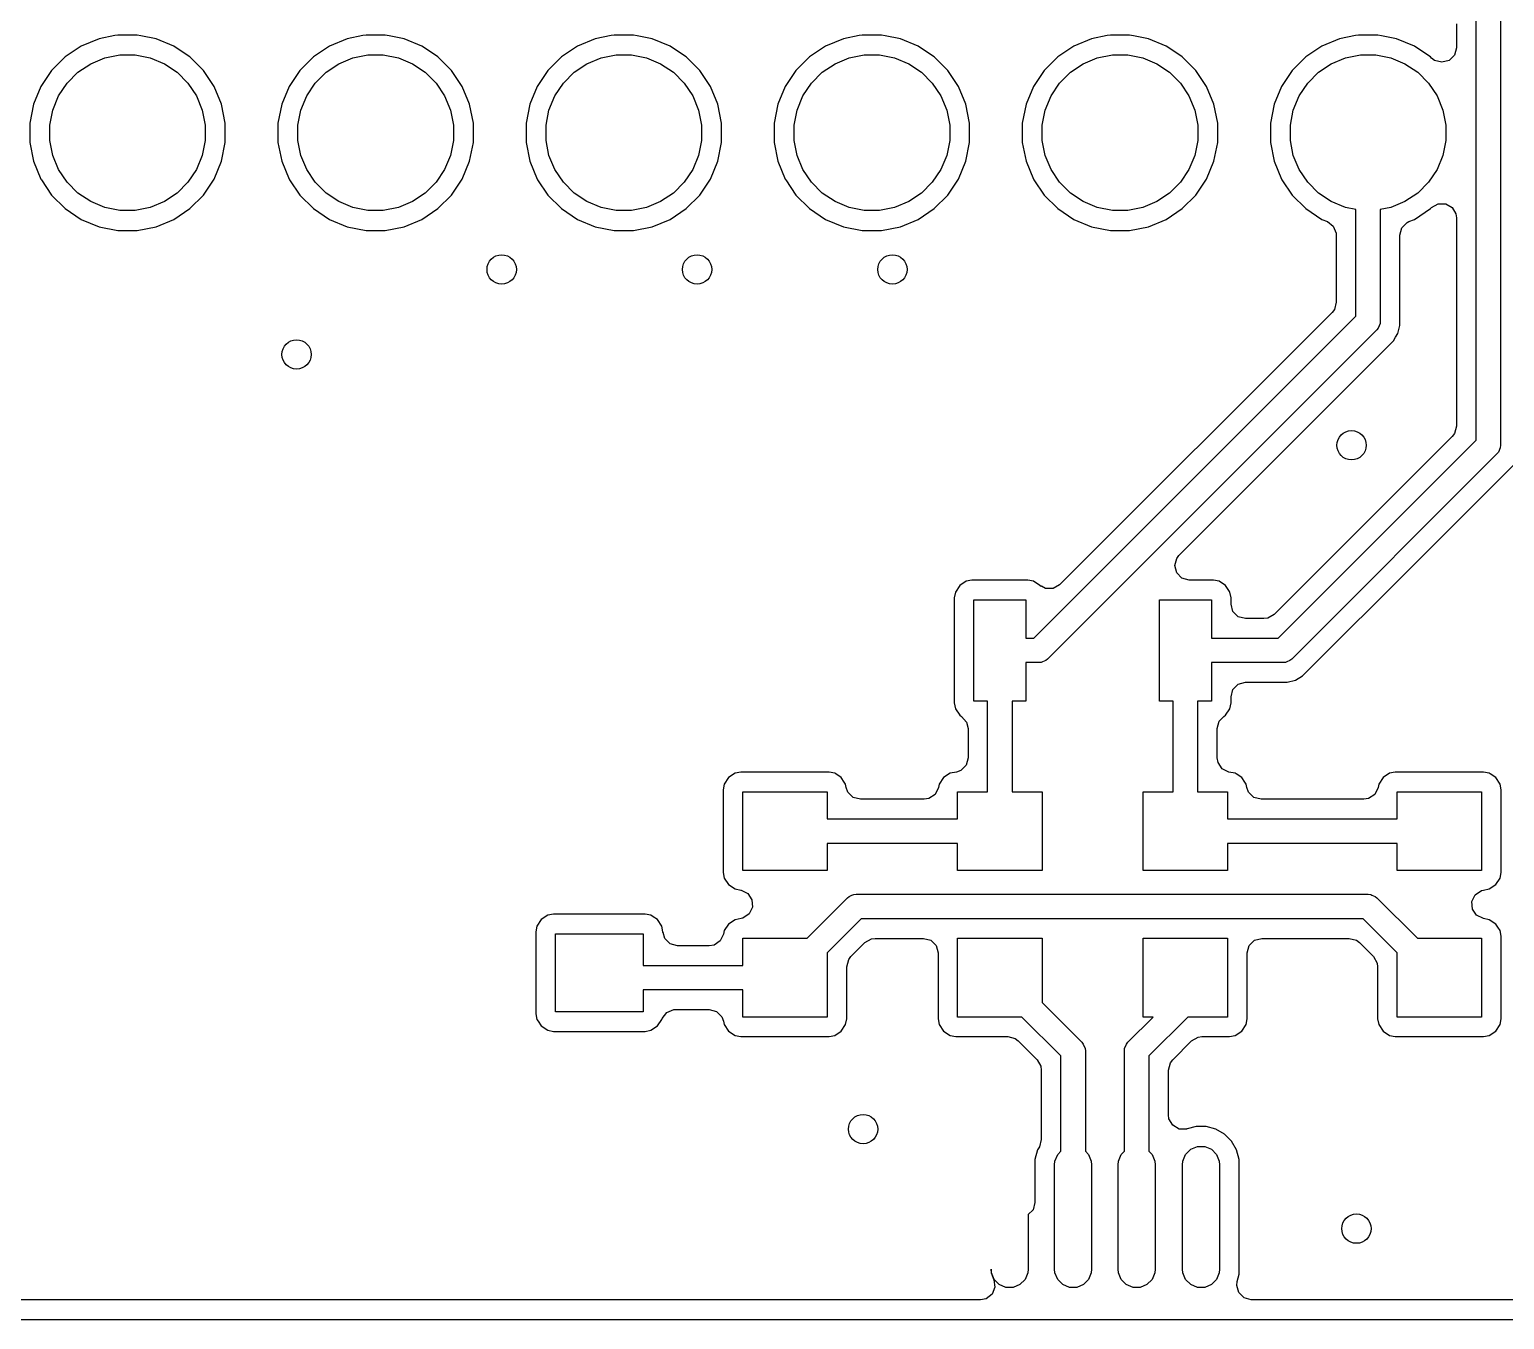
# Model space of a CAD drawing. Header units: inches. Extents: x 2.12 to 6.02, y -5.78 to -1.88.
# Drawn here: x 4.377 to 4.971, y -2.715 to -2.195 of the extents above; entities that cross this region are included whole.
import ezdxf

# ---------------------------------------------------------------- set-up
doc = ezdxf.new("R2010")
doc.units = ezdxf.units.IN
doc.header["$MEASUREMENT"] = 0
doc.layers.add('B.Cu', color=153, linetype='CONTINUOUS', true_color=0x4d7fc4)

msp = doc.modelspace()

# ---------------------------------------------------------------- linework, layer by layer
at = {"layer": 'B.Cu', "linetype": 'CONTINUOUS'}
for p, q in [((4.95965, -2.36017), (4.95965, -2.18668)), ((4.96949, -2.18465), (4.96949, -2.3622)), ((4.95175, -2.19238), (4.95175, -2.20196)), ((4.40465, -2.19834), (4.39748, -2.20131)), ((4.411, -2.19708), (4.40465, -2.19834)), ((4.40465, -2.19834), (4.40465, -2.19834)), ((4.41226, -2.19683), (4.411, -2.19708)), ((4.42002, -2.19683), (4.41226, -2.19683)), ((4.42153, -2.19713), (4.42002, -2.19683)), ((4.42763, -2.19834), (4.42153, -2.19713)), ((4.4348, -2.20131), (4.42763, -2.19834)), ((4.42763, -2.19834), (4.42763, -2.19834)), ((4.50465, -2.19834), (4.49748, -2.20131)), ((4.511, -2.19708), (4.50465, -2.19834)), ((4.50465, -2.19834), (4.50465, -2.19834)), ((4.51226, -2.19683), (4.511, -2.19708)), ((4.52002, -2.19683), (4.51226, -2.19683)), ((4.52154, -2.19713), (4.52002, -2.19683)), ((4.52763, -2.19834), (4.52154, -2.19713)), ((4.5348, -2.20131), (4.52763, -2.19834)), ((4.52763, -2.19834), (4.52763, -2.19834)), ((4.60465, -2.19834), (4.59748, -2.20131)), ((4.611, -2.19708), (4.60465, -2.19834)), ((4.60465, -2.19834), (4.60465, -2.19834)), ((4.61226, -2.19683), (4.611, -2.19708)), ((4.62002, -2.19683), (4.61226, -2.19683)), ((4.62153, -2.19713), (4.62002, -2.19683)), ((4.62763, -2.19834), (4.62153, -2.19713)), ((4.6348, -2.20131), (4.62763, -2.19834)), ((4.62763, -2.19834), (4.62763, -2.19834)), ((4.70465, -2.19834), (4.69748, -2.20131)), ((4.711, -2.19708), (4.70465, -2.19834)), ((4.70465, -2.19834), (4.70465, -2.19834)), ((4.71226, -2.19683), (4.711, -2.19708)), ((4.72002, -2.19683), (4.71226, -2.19683)), ((4.72154, -2.19713), (4.72002, -2.19683)), ((4.72763, -2.19834), (4.72154, -2.19713)), ((4.7348, -2.20131), (4.72763, -2.19834)), ((4.72763, -2.19834), (4.72763, -2.19834)), ((4.80465, -2.19834), (4.79748, -2.20131)), ((4.811, -2.19708), (4.80465, -2.19834)), ((4.80465, -2.19834), (4.80465, -2.19834)), ((4.81226, -2.19683), (4.811, -2.19708)), ((4.82002, -2.19683), (4.81226, -2.19683)), ((4.82153, -2.19713), (4.82002, -2.19683)), ((4.82763, -2.19834), (4.82153, -2.19713)), ((4.8348, -2.20131), (4.82763, -2.19834)), ((4.82763, -2.19834), (4.82763, -2.19834)), ((4.90465, -2.19834), (4.89748, -2.20131)), ((4.911, -2.19708), (4.90465, -2.19834)), ((4.90465, -2.19834), (4.90465, -2.19834)), ((4.91226, -2.19683), (4.911, -2.19708)), ((4.92002, -2.19683), (4.91226, -2.19683)), ((4.92153, -2.19713), (4.92002, -2.19683)), ((4.92763, -2.19834), (4.92153, -2.19713)), ((4.9348, -2.20131), (4.92763, -2.19834)), ((4.92763, -2.19834), (4.92763, -2.19834)), ((4.39748, -2.20131), (4.39103, -2.20562)), ((4.39748, -2.20131), (4.39748, -2.20131)), ((4.407, -2.20608), (4.41305, -2.20488)), ((4.41305, -2.20488), (4.41923, -2.20488)), ((4.41923, -2.20488), (4.42528, -2.20608)), ((4.43577, -2.20196), (4.4348, -2.20131)), ((4.4348, -2.20131), (4.4348, -2.20131)), ((4.44125, -2.20562), (4.43577, -2.20196)), ((4.49748, -2.20131), (4.49103, -2.20562)), ((4.49748, -2.20131), (4.49748, -2.20131)), ((4.507, -2.20608), (4.51305, -2.20488)), ((4.51305, -2.20488), (4.51923, -2.20488)), ((4.51923, -2.20488), (4.52528, -2.20608)), ((4.53577, -2.20196), (4.5348, -2.20131)), ((4.5348, -2.20131), (4.5348, -2.20131)), ((4.54125, -2.20562), (4.53577, -2.20196)), ((4.59748, -2.20131), (4.59103, -2.20562)), ((4.59748, -2.20131), (4.59748, -2.20131)), ((4.607, -2.20608), (4.61305, -2.20488)), ((4.61305, -2.20488), (4.61923, -2.20488)), ((4.61923, -2.20488), (4.62528, -2.20608)), ((4.63577, -2.20196), (4.6348, -2.20131)), ((4.6348, -2.20131), (4.6348, -2.20131)), ((4.64125, -2.20562), (4.63577, -2.20196)), ((4.69748, -2.20131), (4.69103, -2.20562)), ((4.69748, -2.20131), (4.69748, -2.20131)), ((4.707, -2.20608), (4.71305, -2.20488)), ((4.71305, -2.20488), (4.71923, -2.20488)), ((4.71923, -2.20488), (4.72528, -2.20608)), ((4.73577, -2.20196), (4.7348, -2.20131)), ((4.7348, -2.20131), (4.7348, -2.20131)), ((4.74125, -2.20562), (4.73577, -2.20196)), ((4.79748, -2.20131), (4.79103, -2.20562)), ((4.79748, -2.20131), (4.79748, -2.20131)), ((4.807, -2.20608), (4.81305, -2.20488)), ((4.81305, -2.20488), (4.81923, -2.20488)), ((4.81923, -2.20488), (4.82528, -2.20608)), ((4.83577, -2.20196), (4.8348, -2.20131)), ((4.8348, -2.20131), (4.8348, -2.20131)), ((4.84125, -2.20562), (4.83577, -2.20196)), ((4.89748, -2.20131), (4.89103, -2.20562)), ((4.89748, -2.20131), (4.89748, -2.20131)), ((4.907, -2.20608), (4.91305, -2.20488)), ((4.91305, -2.20488), (4.91923, -2.20488)), ((4.91923, -2.20488), (4.92528, -2.20608)), ((4.93577, -2.20196), (4.9348, -2.20131)), ((4.9348, -2.20131), (4.9348, -2.20131)), ((4.94125, -2.20562), (4.93577, -2.20196)), ((4.95097, -2.2049), (4.94882, -2.20704)), ((4.95175, -2.20196), (4.95097, -2.2049)), ((4.38555, -2.21111), (4.38123, -2.21756)), ((4.39103, -2.20562), (4.38555, -2.21111)), ((4.38555, -2.21111), (4.38555, -2.21111)), ((4.39103, -2.20562), (4.39103, -2.20562)), ((4.39616, -2.21187), (4.40129, -2.20844)), ((4.40129, -2.20844), (4.407, -2.20608)), ((4.42528, -2.20608), (4.43099, -2.20844)), ((4.43099, -2.20844), (4.43612, -2.21187)), ((4.44674, -2.21111), (4.44125, -2.20562)), ((4.45105, -2.21756), (4.44674, -2.21111)), ((4.48555, -2.21111), (4.48123, -2.21756)), ((4.49103, -2.20562), (4.48555, -2.21111)), ((4.48555, -2.21111), (4.48555, -2.21111)), ((4.49103, -2.20562), (4.49103, -2.20562)), ((4.49616, -2.21187), (4.50129, -2.20844)), ((4.50129, -2.20844), (4.507, -2.20608)), ((4.52528, -2.20608), (4.53099, -2.20844)), ((4.53099, -2.20844), (4.53612, -2.21187)), ((4.54674, -2.21111), (4.54125, -2.20562)), ((4.55105, -2.21756), (4.54674, -2.21111)), ((4.58555, -2.21111), (4.58123, -2.21756)), ((4.59103, -2.20562), (4.58555, -2.21111)), ((4.58555, -2.21111), (4.58555, -2.21111)), ((4.59103, -2.20562), (4.59103, -2.20562)), ((4.59616, -2.21187), (4.60129, -2.20844)), ((4.60129, -2.20844), (4.607, -2.20608)), ((4.62528, -2.20608), (4.63099, -2.20844)), ((4.63099, -2.20844), (4.63612, -2.21187)), ((4.64674, -2.21111), (4.64125, -2.20562)), ((4.65105, -2.21756), (4.64674, -2.21111)), ((4.68555, -2.21111), (4.68123, -2.21756)), ((4.69103, -2.20562), (4.68555, -2.21111)), ((4.68555, -2.21111), (4.68555, -2.21111)), ((4.69103, -2.20562), (4.69103, -2.20562)), ((4.69616, -2.21187), (4.70129, -2.20844)), ((4.70129, -2.20844), (4.707, -2.20608)), ((4.72528, -2.20608), (4.73099, -2.20844)), ((4.73099, -2.20844), (4.73612, -2.21187)), ((4.74674, -2.21111), (4.74125, -2.20562)), ((4.75105, -2.21756), (4.74674, -2.21111)), ((4.78555, -2.21111), (4.78123, -2.21756)), ((4.79103, -2.20562), (4.78555, -2.21111)), ((4.78555, -2.21111), (4.78555, -2.21111)), ((4.79103, -2.20562), (4.79103, -2.20562)), ((4.79616, -2.21187), (4.80129, -2.20844)), ((4.80129, -2.20844), (4.807, -2.20608)), ((4.82528, -2.20608), (4.83099, -2.20844)), ((4.83099, -2.20844), (4.83612, -2.21187)), ((4.84674, -2.21111), (4.84125, -2.20562)), ((4.85105, -2.21756), (4.84674, -2.21111)), ((4.88555, -2.21111), (4.88123, -2.21756)), ((4.89103, -2.20562), (4.88555, -2.21111)), ((4.88555, -2.21111), (4.88555, -2.21111)), ((4.89103, -2.20562), (4.89103, -2.20562)), ((4.89616, -2.21187), (4.90129, -2.20844)), ((4.90129, -2.20844), (4.907, -2.20608)), ((4.92528, -2.20608), (4.93099, -2.20844)), ((4.93099, -2.20844), (4.93612, -2.21187)), ((4.94174, -2.20611), (4.94125, -2.20562)), ((4.94125, -2.20562), (4.94125, -2.20562)), ((4.94295, -2.20704), (4.94174, -2.20611)), ((4.94589, -2.20783), (4.94295, -2.20704)), ((4.94882, -2.20704), (4.94589, -2.20783)), ((4.38836, -2.22137), (4.39179, -2.21624)), ((4.39179, -2.21624), (4.39616, -2.21187)), ((4.43612, -2.21187), (4.44049, -2.21624)), ((4.44049, -2.21624), (4.44392, -2.22137)), ((4.48836, -2.22137), (4.49179, -2.21624)), ((4.49179, -2.21624), (4.49616, -2.21187)), ((4.53612, -2.21187), (4.54049, -2.21624)), ((4.54049, -2.21624), (4.54392, -2.22137)), ((4.58836, -2.22137), (4.59179, -2.21624)), ((4.59179, -2.21624), (4.59616, -2.21187)), ((4.63612, -2.21187), (4.64049, -2.21624)), ((4.64049, -2.21624), (4.64392, -2.22137)), ((4.68836, -2.22137), (4.69179, -2.21624)), ((4.69179, -2.21624), (4.69616, -2.21187)), ((4.73612, -2.21187), (4.74049, -2.21624)), ((4.74049, -2.21624), (4.74392, -2.22137)), ((4.78836, -2.22137), (4.79179, -2.21624)), ((4.79179, -2.21624), (4.79616, -2.21187)), ((4.83612, -2.21187), (4.84049, -2.21624)), ((4.84049, -2.21624), (4.84392, -2.22137)), ((4.88836, -2.22137), (4.89179, -2.21624)), ((4.89179, -2.21624), (4.89616, -2.21187)), ((4.93612, -2.21187), (4.94049, -2.21624)), ((4.94049, -2.21624), (4.94392, -2.22137)), ((4.38123, -2.21756), (4.37827, -2.22473)), ((4.38123, -2.21756), (4.38123, -2.21756)), ((4.386, -2.22708), (4.38836, -2.22137)), ((4.44392, -2.22137), (4.44628, -2.22708)), ((4.45402, -2.22473), (4.45105, -2.21756)), ((4.48123, -2.21756), (4.47827, -2.22473)), ((4.48123, -2.21756), (4.48123, -2.21756)), ((4.486, -2.22708), (4.48836, -2.22137)), ((4.54392, -2.22137), (4.54628, -2.22708)), ((4.55402, -2.22473), (4.55105, -2.21756)), ((4.58123, -2.21756), (4.57827, -2.22473)), ((4.58123, -2.21756), (4.58123, -2.21756)), ((4.586, -2.22708), (4.58836, -2.22137)), ((4.64392, -2.22137), (4.64628, -2.22708)), ((4.65402, -2.22473), (4.65105, -2.21756)), ((4.68123, -2.21756), (4.67827, -2.22473)), ((4.68123, -2.21756), (4.68123, -2.21756)), ((4.686, -2.22708), (4.68836, -2.22137)), ((4.74392, -2.22137), (4.74628, -2.22708)), ((4.75402, -2.22473), (4.75105, -2.21756)), ((4.78123, -2.21756), (4.77827, -2.22473)), ((4.78123, -2.21756), (4.78123, -2.21756)), ((4.786, -2.22708), (4.78836, -2.22137)), ((4.84392, -2.22137), (4.84628, -2.22708)), ((4.85402, -2.22473), (4.85105, -2.21756)), ((4.88123, -2.21756), (4.87827, -2.22473)), ((4.88123, -2.21756), (4.88123, -2.21756)), ((4.886, -2.22708), (4.88836, -2.22137)), ((4.94392, -2.22137), (4.94628, -2.22708)), ((4.37827, -2.22473), (4.37675, -2.23234)), ((4.37827, -2.22473), (4.37827, -2.22473)), ((4.3848, -2.23313), (4.386, -2.22708)), ((4.44628, -2.22708), (4.44749, -2.23313)), ((4.45553, -2.23234), (4.45402, -2.22473)), ((4.47827, -2.22473), (4.47675, -2.23234)), ((4.47827, -2.22473), (4.47827, -2.22473)), ((4.4848, -2.23313), (4.486, -2.22708)), ((4.54628, -2.22708), (4.54749, -2.23313)), ((4.55553, -2.23234), (4.55402, -2.22473)), ((4.57827, -2.22473), (4.57675, -2.23234)), ((4.57827, -2.22473), (4.57827, -2.22473)), ((4.5848, -2.23313), (4.586, -2.22708)), ((4.64628, -2.22708), (4.64749, -2.23313)), ((4.65553, -2.23234), (4.65402, -2.22473)), ((4.67827, -2.22473), (4.67675, -2.23234)), ((4.67827, -2.22473), (4.67827, -2.22473)), ((4.6848, -2.23313), (4.686, -2.22708)), ((4.74628, -2.22708), (4.74749, -2.23313)), ((4.75553, -2.23234), (4.75402, -2.22473)), ((4.77827, -2.22473), (4.77675, -2.23234)), ((4.77827, -2.22473), (4.77827, -2.22473)), ((4.7848, -2.23313), (4.786, -2.22708)), ((4.84628, -2.22708), (4.84749, -2.23313)), ((4.85553, -2.23234), (4.85402, -2.22473)), ((4.87827, -2.22473), (4.87675, -2.23234)), ((4.87827, -2.22473), (4.87827, -2.22473)), ((4.8848, -2.23313), (4.886, -2.22708)), ((4.94628, -2.22708), (4.94749, -2.23313)), ((4.37675, -2.23234), (4.37675, -2.2401)), ((4.3848, -2.23931), (4.3848, -2.23313)), ((4.44749, -2.23313), (4.44749, -2.23931)), ((4.45553, -2.2401), (4.45553, -2.23234)), ((4.45553, -2.23234), (4.45553, -2.23234)), ((4.47675, -2.23234), (4.47675, -2.2401)), ((4.4848, -2.23931), (4.4848, -2.23313)), ((4.54749, -2.23313), (4.54749, -2.23931)), ((4.55553, -2.2401), (4.55553, -2.23234)), ((4.55553, -2.23234), (4.55553, -2.23234)), ((4.57675, -2.23234), (4.57675, -2.2401)), ((4.5848, -2.23931), (4.5848, -2.23313)), ((4.64749, -2.23313), (4.64749, -2.23931)), ((4.65553, -2.2401), (4.65553, -2.23234)), ((4.65553, -2.23234), (4.65553, -2.23234)), ((4.67675, -2.23234), (4.67675, -2.2401)), ((4.6848, -2.23931), (4.6848, -2.23313)), ((4.74749, -2.23313), (4.74749, -2.23931)), ((4.75553, -2.2401), (4.75553, -2.23234)), ((4.75553, -2.23234), (4.75553, -2.23234)), ((4.77675, -2.23234), (4.77675, -2.2401)), ((4.7848, -2.23931), (4.7848, -2.23313)), ((4.84749, -2.23313), (4.84749, -2.23931)), ((4.85553, -2.2401), (4.85553, -2.23234)), ((4.87675, -2.23234), (4.87675, -2.2401)), ((4.8848, -2.23931), (4.8848, -2.23313)), ((4.94749, -2.23313), (4.94749, -2.23931)), ((4.37675, -2.2401), (4.37827, -2.24771)), ((4.386, -2.24536), (4.3848, -2.23931)), ((4.44749, -2.23931), (4.44628, -2.24536)), ((4.45402, -2.24771), (4.45553, -2.2401)), ((4.47675, -2.2401), (4.47827, -2.24771)), ((4.486, -2.24536), (4.4848, -2.23931)), ((4.54749, -2.23931), (4.54628, -2.24536)), ((4.55402, -2.24771), (4.55553, -2.2401)), ((4.57675, -2.2401), (4.57827, -2.24771)), ((4.586, -2.24536), (4.5848, -2.23931)), ((4.64749, -2.23931), (4.64628, -2.24536)), ((4.65402, -2.24771), (4.65553, -2.2401)), ((4.67675, -2.2401), (4.67827, -2.24771)), ((4.686, -2.24536), (4.6848, -2.23931)), ((4.74749, -2.23931), (4.74628, -2.24536)), ((4.75402, -2.24771), (4.75553, -2.2401)), ((4.77675, -2.2401), (4.77827, -2.24771)), ((4.786, -2.24536), (4.7848, -2.23931)), ((4.84749, -2.23931), (4.84628, -2.24536)), ((4.85402, -2.24771), (4.85553, -2.2401)), ((4.87675, -2.2401), (4.87827, -2.24771)), ((4.886, -2.24536), (4.8848, -2.23931)), ((4.94749, -2.23931), (4.94628, -2.24536)), ((4.38836, -2.25107), (4.386, -2.24536)), ((4.44628, -2.24536), (4.44392, -2.25107)), ((4.48836, -2.25107), (4.486, -2.24536)), ((4.54628, -2.24536), (4.54392, -2.25107)), ((4.58836, -2.25107), (4.586, -2.24536)), ((4.64628, -2.24536), (4.64392, -2.25107)), ((4.68836, -2.25107), (4.686, -2.24536)), ((4.74628, -2.24536), (4.74392, -2.25107)), ((4.78836, -2.25107), (4.786, -2.24536)), ((4.84628, -2.24536), (4.84392, -2.25107)), ((4.88836, -2.25107), (4.886, -2.24536)), ((4.94628, -2.24536), (4.94392, -2.25107)), ((4.37827, -2.24771), (4.37827, -2.24771)), ((4.37827, -2.24771), (4.38123, -2.25488)), ((4.39179, -2.2562), (4.38836, -2.25107)), ((4.44392, -2.25107), (4.44049, -2.2562)), ((4.45105, -2.25488), (4.45402, -2.24771)), ((4.47827, -2.24771), (4.47827, -2.24771)), ((4.47827, -2.24771), (4.48123, -2.25488)), ((4.49179, -2.2562), (4.48836, -2.25107)), ((4.54392, -2.25107), (4.54049, -2.2562)), ((4.55105, -2.25488), (4.55402, -2.24771)), ((4.57827, -2.24771), (4.57827, -2.24771)), ((4.57827, -2.24771), (4.58123, -2.25488)), ((4.59179, -2.2562), (4.58836, -2.25107)), ((4.64392, -2.25107), (4.64049, -2.2562)), ((4.65105, -2.25488), (4.65402, -2.24771)), ((4.67827, -2.24771), (4.67827, -2.24771)), ((4.67827, -2.24771), (4.68123, -2.25488)), ((4.69179, -2.2562), (4.68836, -2.25107)), ((4.74392, -2.25107), (4.74049, -2.2562)), ((4.75105, -2.25488), (4.75402, -2.24771)), ((4.77827, -2.24771), (4.77827, -2.24771)), ((4.77827, -2.24771), (4.78123, -2.25488)), ((4.79179, -2.2562), (4.78836, -2.25107)), ((4.84392, -2.25107), (4.84049, -2.2562)), ((4.85105, -2.25488), (4.85402, -2.24771)), ((4.87827, -2.24771), (4.87827, -2.24771)), ((4.87827, -2.24771), (4.88123, -2.25488)), ((4.89179, -2.2562), (4.88836, -2.25107)), ((4.94392, -2.25107), (4.94049, -2.2562)), ((4.38123, -2.25488), (4.38123, -2.25488)), ((4.38123, -2.25488), (4.38143, -2.25518)), ((4.38143, -2.25518), (4.38555, -2.26133)), ((4.39616, -2.26057), (4.39179, -2.2562)), ((4.44049, -2.2562), (4.43612, -2.26057)), ((4.44674, -2.26133), (4.45105, -2.25488)), ((4.48123, -2.25488), (4.48123, -2.25488)), ((4.48123, -2.25488), (4.48143, -2.25518)), ((4.48143, -2.25518), (4.48555, -2.26133)), ((4.49616, -2.26057), (4.49179, -2.2562)), ((4.54049, -2.2562), (4.53612, -2.26057)), ((4.54674, -2.26133), (4.55105, -2.25488)), ((4.58123, -2.25488), (4.58123, -2.25488)), ((4.58123, -2.25488), (4.58143, -2.25518)), ((4.58143, -2.25518), (4.58555, -2.26133)), ((4.59616, -2.26057), (4.59179, -2.2562)), ((4.64049, -2.2562), (4.63612, -2.26057)), ((4.64674, -2.26133), (4.65105, -2.25488)), ((4.68123, -2.25488), (4.68123, -2.25488)), ((4.68123, -2.25488), (4.68143, -2.25518)), ((4.68143, -2.25518), (4.68555, -2.26133)), ((4.69616, -2.26057), (4.69179, -2.2562)), ((4.74049, -2.2562), (4.73612, -2.26057)), ((4.74674, -2.26133), (4.75105, -2.25488)), ((4.78123, -2.25488), (4.78123, -2.25488)), ((4.78123, -2.25488), (4.78143, -2.25518)), ((4.78143, -2.25518), (4.78555, -2.26133)), ((4.79616, -2.26057), (4.79179, -2.2562)), ((4.84049, -2.2562), (4.83612, -2.26057)), ((4.84674, -2.26133), (4.85105, -2.25488)), ((4.88123, -2.25488), (4.88123, -2.25488)), ((4.88123, -2.25488), (4.88143, -2.25518)), ((4.88143, -2.25518), (4.88555, -2.26133)), ((4.89616, -2.26057), (4.89179, -2.2562)), ((4.94049, -2.2562), (4.93612, -2.26057)), ((4.38555, -2.26133), (4.39103, -2.26682)), ((4.40129, -2.264), (4.39616, -2.26057)), ((4.407, -2.26636), (4.40129, -2.264)), ((4.43099, -2.264), (4.42528, -2.26636)), ((4.43612, -2.26057), (4.43099, -2.264)), ((4.44125, -2.26682), (4.44674, -2.26133)), ((4.48555, -2.26133), (4.49103, -2.26682)), ((4.50129, -2.264), (4.49616, -2.26057)), ((4.507, -2.26636), (4.50129, -2.264)), ((4.53099, -2.264), (4.52528, -2.26636)), ((4.53612, -2.26057), (4.53099, -2.264)), ((4.54125, -2.26682), (4.54674, -2.26133)), ((4.58555, -2.26133), (4.59103, -2.26682)), ((4.60129, -2.264), (4.59616, -2.26057)), ((4.607, -2.26636), (4.60129, -2.264)), ((4.63099, -2.264), (4.62528, -2.26636)), ((4.63612, -2.26057), (4.63099, -2.264)), ((4.64125, -2.26682), (4.64674, -2.26133)), ((4.68555, -2.26133), (4.69103, -2.26682)), ((4.70129, -2.264), (4.69616, -2.26057)), ((4.707, -2.26636), (4.70129, -2.264)), ((4.73099, -2.264), (4.72528, -2.26636)), ((4.73612, -2.26057), (4.73099, -2.264)), ((4.74125, -2.26682), (4.74674, -2.26133)), ((4.78555, -2.26133), (4.79103, -2.26682)), ((4.80129, -2.264), (4.79616, -2.26057)), ((4.807, -2.26636), (4.80129, -2.264)), ((4.83099, -2.264), (4.82528, -2.26636)), ((4.83612, -2.26057), (4.83099, -2.264)), ((4.84125, -2.26682), (4.84674, -2.26133)), ((4.88555, -2.26133), (4.89103, -2.26682)), ((4.90129, -2.264), (4.89616, -2.26057)), ((4.907, -2.26636), (4.90129, -2.264)), ((4.93099, -2.264), (4.92528, -2.26636)), ((4.93612, -2.26057), (4.93099, -2.264)), ((4.94174, -2.26633), (4.94437, -2.26481)), ((4.94437, -2.26481), (4.9474, -2.26481)), ((4.9474, -2.26481), (4.95003, -2.26633)), ((4.39103, -2.26682), (4.39532, -2.26968)), ((4.39532, -2.26968), (4.39748, -2.27113)), ((4.41305, -2.26756), (4.407, -2.26636)), ((4.41923, -2.26756), (4.41305, -2.26756)), ((4.42528, -2.26636), (4.41923, -2.26756)), ((4.4348, -2.27113), (4.44125, -2.26682)), ((4.49103, -2.26682), (4.49532, -2.26968)), ((4.49532, -2.26968), (4.49748, -2.27113)), ((4.51305, -2.26756), (4.507, -2.26636)), ((4.51923, -2.26756), (4.51305, -2.26756)), ((4.52528, -2.26636), (4.51923, -2.26756)), ((4.5348, -2.27113), (4.54125, -2.26682)), ((4.59103, -2.26682), (4.59532, -2.26968)), ((4.59532, -2.26968), (4.59748, -2.27113)), ((4.61305, -2.26756), (4.607, -2.26636)), ((4.61923, -2.26756), (4.61305, -2.26756)), ((4.62528, -2.26636), (4.61923, -2.26756)), ((4.6348, -2.27113), (4.64125, -2.26682)), ((4.69103, -2.26682), (4.69532, -2.26968)), ((4.69532, -2.26968), (4.69748, -2.27113)), ((4.71305, -2.26756), (4.707, -2.26636)), ((4.71923, -2.26756), (4.71305, -2.26756)), ((4.72528, -2.26636), (4.71923, -2.26756)), ((4.7348, -2.27113), (4.74125, -2.26682)), ((4.79103, -2.26682), (4.79532, -2.26968)), ((4.79532, -2.26968), (4.79748, -2.27113)), ((4.81305, -2.26756), (4.807, -2.26636)), ((4.81923, -2.26756), (4.81305, -2.26756)), ((4.82528, -2.26636), (4.81923, -2.26756)), ((4.8348, -2.27113), (4.84125, -2.26682)), ((4.89103, -2.26682), (4.8953, -2.26967)), ((4.8953, -2.26967), (4.89748, -2.27113)), ((4.91122, -2.2672), (4.907, -2.26636)), ((4.91122, -2.31017), (4.91122, -2.2672)), ((4.92528, -2.26636), (4.92106, -2.2672)), ((4.92106, -2.2672), (4.92106, -2.3122)), ((4.9348, -2.27113), (4.94125, -2.26682)), ((4.94125, -2.26682), (4.94174, -2.26633)), ((4.95003, -2.26633), (4.95155, -2.26896)), ((4.95155, -2.26896), (4.95175, -2.27048)), ((4.95175, -2.27048), (4.95175, -2.35447)), ((4.39748, -2.27113), (4.39748, -2.27113)), ((4.39748, -2.27113), (4.39748, -2.27113)), ((4.39748, -2.27113), (4.40465, -2.2741)), ((4.40465, -2.2741), (4.41226, -2.27561)), ((4.41226, -2.27561), (4.41226, -2.27561)), ((4.41226, -2.27561), (4.42002, -2.27561)), ((4.42002, -2.27561), (4.42763, -2.2741)), ((4.42002, -2.27561), (4.42002, -2.27561)), ((4.42763, -2.2741), (4.4348, -2.27113)), ((4.49748, -2.27113), (4.49748, -2.27113)), ((4.49748, -2.27113), (4.49748, -2.27113)), ((4.49748, -2.27113), (4.50465, -2.2741)), ((4.50465, -2.2741), (4.51226, -2.27561)), ((4.51226, -2.27561), (4.51226, -2.27561)), ((4.51226, -2.27561), (4.52002, -2.27561)), ((4.52002, -2.27561), (4.52763, -2.2741)), ((4.52002, -2.27561), (4.52002, -2.27561)), ((4.52763, -2.2741), (4.5348, -2.27113)), ((4.59748, -2.27113), (4.59748, -2.27113)), ((4.59748, -2.27113), (4.59748, -2.27113)), ((4.59748, -2.27113), (4.60465, -2.2741)), ((4.60465, -2.2741), (4.61226, -2.27561)), ((4.61226, -2.27561), (4.61226, -2.27561)), ((4.61226, -2.27561), (4.62002, -2.27561)), ((4.62002, -2.27561), (4.62763, -2.2741)), ((4.62002, -2.27561), (4.62002, -2.27561)), ((4.62763, -2.2741), (4.6348, -2.27113)), ((4.69748, -2.27113), (4.69748, -2.27113)), ((4.69748, -2.27113), (4.69748, -2.27113)), ((4.69748, -2.27113), (4.70465, -2.2741)), ((4.70465, -2.2741), (4.71226, -2.27561)), ((4.71226, -2.27561), (4.71226, -2.27561)), ((4.71226, -2.27561), (4.72002, -2.27561)), ((4.72002, -2.27561), (4.72763, -2.2741)), ((4.72002, -2.27561), (4.72002, -2.27561)), ((4.72763, -2.2741), (4.7348, -2.27113)), ((4.79748, -2.27113), (4.79748, -2.27113)), ((4.79748, -2.27113), (4.79748, -2.27113)), ((4.79748, -2.27113), (4.80465, -2.2741)), ((4.80465, -2.2741), (4.81226, -2.27561)), ((4.81226, -2.27561), (4.81226, -2.27561)), ((4.81226, -2.27561), (4.82002, -2.27561)), ((4.82002, -2.27561), (4.82763, -2.2741)), ((4.82002, -2.27561), (4.82002, -2.27561)), ((4.82763, -2.2741), (4.8348, -2.27113)), ((4.89748, -2.27113), (4.89748, -2.27113)), ((4.89748, -2.27113), (4.89748, -2.27113)), ((4.89748, -2.27113), (4.89971, -2.27205)), ((4.89971, -2.27205), (4.90211, -2.2739)), ((4.90211, -2.2739), (4.90328, -2.2767)), ((4.90328, -2.2767), (4.90333, -2.27747)), ((4.92896, -2.27747), (4.92974, -2.27453)), ((4.92974, -2.27453), (4.93189, -2.27239)), ((4.93189, -2.27239), (4.93258, -2.27205)), ((4.93258, -2.27205), (4.9348, -2.27113)), ((4.90333, -2.27747), (4.90333, -2.30447)), ((4.92896, -2.31016), (4.92896, -2.27747)), ((4.90333, -2.30447), (4.90254, -2.3074)), ((4.78143, -2.43996), (4.91122, -2.31017)), ((4.90161, -2.30861), (4.79181, -2.41841)), ((4.90254, -2.3074), (4.90161, -2.30861)), ((4.92106, -2.3122), (4.92097, -2.31316)), ((4.92896, -2.31052), (4.92896, -2.31016)), ((4.92896, -2.31016), (4.92896, -2.31016)), ((4.92896, -2.31389), (4.92896, -2.31052)), ((4.91962, -2.31568), (4.78694, -2.44836)), ((4.92023, -2.31494), (4.91962, -2.31568)), ((4.92097, -2.31316), (4.92023, -2.31494)), ((4.92724, -2.31861), (4.92808, -2.31715)), ((4.92808, -2.31715), (4.92896, -2.31389)), ((4.85867, -2.3878), (4.92353, -2.32294)), ((4.92353, -2.32294), (4.92401, -2.32246)), ((4.92353, -2.32294), (4.92353, -2.32294)), ((4.92401, -2.32246), (4.9264, -2.32007)), ((4.92401, -2.32246), (4.92401, -2.32246)), ((4.9264, -2.32007), (4.92724, -2.31861)), ((4.95003, -2.35861), (4.8783, -2.43035)), ((4.95097, -2.3574), (4.95003, -2.35861)), ((4.95175, -2.35447), (4.95097, -2.3574)), ((4.87985, -2.43996), (4.95965, -2.36017)), ((4.96805, -2.36568), (4.88537, -2.44836)), ((4.96866, -2.36494), (4.96805, -2.36568)), ((4.96939, -2.36316), (4.96866, -2.36494)), ((4.96866, -2.36494), (4.96866, -2.36494)), ((4.96949, -2.3622), (4.96939, -2.36316)), ((4.93639, -2.40851), (4.97482, -2.37007)), ((4.83991, -2.40656), (4.85867, -2.3878)), ((4.83898, -2.40778), (4.83991, -2.40656)), ((4.83819, -2.41071), (4.83898, -2.40778)), ((4.83898, -2.41364), (4.83819, -2.41071)), ((4.88976, -2.45514), (4.93639, -2.40851)), ((4.75155, -2.41878), (4.74981, -2.42139)), ((4.75416, -2.41703), (4.75155, -2.41878)), ((4.75647, -2.41657), (4.75416, -2.41703)), ((4.77897, -2.41657), (4.75647, -2.41657)), ((4.78127, -2.41703), (4.77897, -2.41657)), ((4.78388, -2.41878), (4.78127, -2.41703)), ((4.78127, -2.41703), (4.78127, -2.41703)), ((4.78436, -2.4191), (4.78388, -2.41878)), ((4.78388, -2.41878), (4.78388, -2.41878)), ((4.78446, -2.41896), (4.78436, -2.4191)), ((4.78614, -2.41993), (4.78446, -2.41896)), ((4.79181, -2.41841), (4.78918, -2.41993)), ((4.84112, -2.41579), (4.83898, -2.41364)), ((4.84406, -2.41657), (4.84112, -2.41579)), ((4.85377, -2.41657), (4.84406, -2.41657)), ((4.85607, -2.41703), (4.85377, -2.41657)), ((4.85868, -2.41878), (4.85607, -2.41703)), ((4.85607, -2.41703), (4.85607, -2.41703)), ((4.86025, -2.42113), (4.85868, -2.41878)), ((4.74981, -2.42139), (4.74935, -2.42369)), ((4.74935, -2.42369), (4.74935, -2.46607)), ((4.75724, -2.4653), (4.75724, -2.42447)), ((4.75724, -2.42447), (4.77819, -2.42447)), ((4.77819, -2.42447), (4.77819, -2.43996)), ((4.78918, -2.41993), (4.78614, -2.41993)), ((4.83205, -2.4653), (4.83205, -2.42447)), ((4.83205, -2.42447), (4.85299, -2.42447)), ((4.85299, -2.42447), (4.85299, -2.43996)), ((4.86043, -2.42139), (4.86025, -2.42113)), ((4.86089, -2.42369), (4.86043, -2.42139)), ((4.86089, -2.4262), (4.86089, -2.42369)), ((4.86167, -2.42913), (4.86089, -2.4262)), ((4.86382, -2.43128), (4.86167, -2.42913)), ((4.86675, -2.43207), (4.86382, -2.43128)), ((4.8783, -2.43035), (4.87567, -2.43187)), ((4.87415, -2.43207), (4.86675, -2.43207)), ((4.87567, -2.43187), (4.87415, -2.43207)), ((4.77819, -2.43996), (4.78143, -2.43996)), ((4.85299, -2.43996), (4.87985, -2.43996)), ((4.7862, -2.44897), (4.78494, -2.44949)), ((4.78694, -2.44836), (4.7862, -2.44897)), ((4.7862, -2.44897), (4.7862, -2.44897)), ((4.88462, -2.44897), (4.88337, -2.44949)), ((4.88537, -2.44836), (4.88462, -2.44897)), ((4.88462, -2.44897), (4.88462, -2.44897)), ((4.78346, -2.4498), (4.77819, -2.4498)), ((4.77819, -2.4498), (4.77819, -2.4653)), ((4.78442, -2.44971), (4.78346, -2.4498)), ((4.78494, -2.44949), (4.78442, -2.44971)), ((4.78442, -2.44971), (4.78442, -2.44971)), ((4.88189, -2.4498), (4.85299, -2.4498)), ((4.85299, -2.4498), (4.85299, -2.4653)), ((4.88285, -2.44971), (4.88189, -2.4498)), ((4.88337, -2.44949), (4.88285, -2.44971)), ((4.88285, -2.44971), (4.88285, -2.44971)), ((4.88684, -2.45682), (4.88976, -2.45514)), ((4.86089, -2.46356), (4.86167, -2.46063)), ((4.86167, -2.46063), (4.86382, -2.45848)), ((4.86382, -2.45848), (4.86675, -2.4577)), ((4.86675, -2.4577), (4.88358, -2.4577)), ((4.88358, -2.4577), (4.88684, -2.45682)), ((4.88358, -2.4577), (4.88358, -2.4577)), ((4.74935, -2.46607), (4.74981, -2.46838)), ((4.7628, -2.4653), (4.75724, -2.4653)), ((4.7628, -2.50185), (4.7628, -2.4653)), ((4.77819, -2.4653), (4.77264, -2.4653)), ((4.77264, -2.4653), (4.77264, -2.50185)), ((4.8376, -2.4653), (4.83205, -2.4653)), ((4.8376, -2.50185), (4.8376, -2.4653)), ((4.85299, -2.4653), (4.84744, -2.4653)), ((4.84744, -2.4653), (4.84744, -2.50185)), ((4.86043, -2.46838), (4.86089, -2.46607)), ((4.86089, -2.46607), (4.86089, -2.46356)), ((4.74981, -2.46838), (4.74981, -2.46838)), ((4.74981, -2.46838), (4.75155, -2.47099)), ((4.75155, -2.47099), (4.75229, -2.47148)), ((4.75229, -2.47148), (4.7543, -2.47376)), ((4.85612, -2.47343), (4.85794, -2.47148)), ((4.85794, -2.47148), (4.85868, -2.47099)), ((4.85868, -2.47099), (4.86043, -2.46838)), ((4.7543, -2.47376), (4.7549, -2.47636)), ((4.7549, -2.47636), (4.7549, -2.48815)), ((4.85533, -2.47636), (4.85612, -2.47343)), ((4.85533, -2.48815), (4.85533, -2.47636)), ((4.7549, -2.48815), (4.75412, -2.49109)), ((4.85565, -2.49004), (4.85533, -2.48815)), ((4.85733, -2.49256), (4.85565, -2.49004)), ((4.6584, -2.49616), (4.65666, -2.49877)), ((4.66101, -2.49441), (4.6584, -2.49616)), ((4.66332, -2.49396), (4.66101, -2.49441)), ((4.69889, -2.49396), (4.66332, -2.49396)), ((4.70119, -2.49441), (4.69889, -2.49396)), ((4.70156, -2.49466), (4.70119, -2.49441)), ((4.7038, -2.49616), (4.70156, -2.49466)), ((4.70498, -2.49792), (4.7038, -2.49616)), ((4.74502, -2.49616), (4.74327, -2.49877)), ((4.74763, -2.49441), (4.74502, -2.49616)), ((4.75018, -2.49391), (4.74763, -2.49441)), ((4.75197, -2.49323), (4.75018, -2.49391)), ((4.75412, -2.49109), (4.75197, -2.49323)), ((4.86006, -2.49391), (4.85733, -2.49256)), ((4.86261, -2.49441), (4.86006, -2.49391)), ((4.86297, -2.49466), (4.86261, -2.49441)), ((4.86522, -2.49616), (4.86297, -2.49466)), ((4.86639, -2.49792), (4.86522, -2.49616)), ((4.92218, -2.49616), (4.92044, -2.49877)), ((4.92479, -2.49441), (4.92218, -2.49616)), ((4.9271, -2.49396), (4.92479, -2.49441)), ((4.96267, -2.49396), (4.9271, -2.49396)), ((4.96497, -2.49441), (4.96267, -2.49396)), ((4.96534, -2.49466), (4.96497, -2.49441)), ((4.96758, -2.49616), (4.96534, -2.49466)), ((4.96933, -2.49877), (4.96758, -2.49616)), ((4.65666, -2.49877), (4.6562, -2.50107)), ((4.6562, -2.50107), (4.6562, -2.53436)), ((4.66409, -2.53358), (4.66409, -2.50185)), ((4.66409, -2.50185), (4.69811, -2.50185)), ((4.69811, -2.50185), (4.69811, -2.5128)), ((4.70555, -2.49877), (4.70498, -2.49792)), ((4.70583, -2.50018), (4.70555, -2.49877)), ((4.7065, -2.50197), (4.70583, -2.50018)), ((4.70865, -2.50412), (4.7065, -2.50197)), ((4.74299, -2.50018), (4.74165, -2.5029)), ((4.74327, -2.49877), (4.74299, -2.50018)), ((4.75071, -2.5128), (4.75071, -2.50185)), ((4.75071, -2.50185), (4.7628, -2.50185)), ((4.77264, -2.50185), (4.78472, -2.50185)), ((4.78472, -2.50185), (4.78472, -2.53358)), ((4.82551, -2.53358), (4.82551, -2.50185)), ((4.82551, -2.50185), (4.8376, -2.50185)), ((4.84744, -2.50185), (4.85953, -2.50185)), ((4.85953, -2.50185), (4.85953, -2.5128)), ((4.86696, -2.49877), (4.86639, -2.49792)), ((4.86724, -2.50018), (4.86696, -2.49877)), ((4.86792, -2.50197), (4.86724, -2.50018)), ((4.87006, -2.50412), (4.86792, -2.50197)), ((4.92016, -2.50018), (4.91881, -2.5029)), ((4.92044, -2.49877), (4.92016, -2.50018)), ((4.92787, -2.5128), (4.92787, -2.50185)), ((4.92787, -2.50185), (4.96189, -2.50185)), ((4.96189, -2.50185), (4.96189, -2.53358)), ((4.96978, -2.50107), (4.96933, -2.49877)), ((4.96978, -2.53436), (4.96978, -2.50107)), ((4.71158, -2.5049), (4.70865, -2.50412)), ((4.73724, -2.5049), (4.71158, -2.5049)), ((4.73912, -2.50459), (4.73724, -2.5049)), ((4.74165, -2.5029), (4.73912, -2.50459)), ((4.873, -2.5049), (4.87006, -2.50412)), ((4.9144, -2.5049), (4.873, -2.5049)), ((4.91629, -2.50459), (4.9144, -2.5049)), ((4.91881, -2.5029), (4.91629, -2.50459)), ((4.69811, -2.5128), (4.75071, -2.5128)), ((4.85953, -2.5128), (4.92787, -2.5128)), ((4.75071, -2.52264), (4.69811, -2.52264)), ((4.69811, -2.52264), (4.69811, -2.53358)), ((4.75071, -2.53358), (4.75071, -2.52264)), ((4.92787, -2.52264), (4.85953, -2.52264)), ((4.85953, -2.52264), (4.85953, -2.53358)), ((4.92787, -2.53358), (4.92787, -2.52264)), ((4.6562, -2.53436), (4.65666, -2.53666)), ((4.65666, -2.53666), (4.65666, -2.53666)), ((4.65666, -2.53666), (4.6584, -2.53927)), ((4.69811, -2.53358), (4.66409, -2.53358)), ((4.78472, -2.53358), (4.75071, -2.53358)), ((4.85953, -2.53358), (4.82551, -2.53358)), ((4.96189, -2.53358), (4.92787, -2.53358)), ((4.96758, -2.53927), (4.96933, -2.53666)), ((4.96933, -2.53666), (4.96978, -2.53436)), ((4.6584, -2.53927), (4.66101, -2.54102)), ((4.66101, -2.54102), (4.66332, -2.54148)), ((4.66332, -2.54148), (4.66339, -2.54149)), ((4.66339, -2.54149), (4.66611, -2.54283)), ((4.66611, -2.54283), (4.6678, -2.54536)), ((4.70628, -2.54463), (4.70703, -2.54402)), ((4.70703, -2.54402), (4.70807, -2.54359)), ((4.70703, -2.54402), (4.70703, -2.54402)), ((4.70807, -2.54359), (4.7088, -2.54328)), ((4.7088, -2.54328), (4.70976, -2.54319)), ((4.7088, -2.54328), (4.7088, -2.54328)), ((4.70976, -2.54319), (4.91622, -2.54319)), ((4.91622, -2.54319), (4.91718, -2.54328)), ((4.91718, -2.54328), (4.91718, -2.54328)), ((4.91718, -2.54328), (4.9177, -2.5435)), ((4.9177, -2.5435), (4.91895, -2.54402)), ((4.91895, -2.54402), (4.91895, -2.54402)), ((4.91895, -2.54402), (4.9197, -2.54463)), ((4.95799, -2.5461), (4.95933, -2.54338)), ((4.95933, -2.54338), (4.96185, -2.54169)), ((4.96185, -2.54169), (4.9626, -2.54149)), ((4.9626, -2.54149), (4.96267, -2.54148)), ((4.96267, -2.54148), (4.96497, -2.54102)), ((4.96497, -2.54102), (4.96758, -2.53927)), ((4.668, -2.54839), (4.66665, -2.55111)), ((4.6678, -2.54536), (4.668, -2.54839)), ((4.69001, -2.56091), (4.70628, -2.54463)), ((4.9197, -2.54463), (4.93598, -2.56091)), ((4.95819, -2.54913), (4.95799, -2.5461)), ((4.95987, -2.55165), (4.95819, -2.54913)), ((4.58115, -2.55598), (4.58069, -2.55828)), ((4.58289, -2.55336), (4.58115, -2.55598)), ((4.5855, -2.55162), (4.58289, -2.55336)), ((4.58781, -2.55116), (4.5855, -2.55162)), ((4.62479, -2.55116), (4.58781, -2.55116)), ((4.6271, -2.55162), (4.62479, -2.55116)), ((4.62796, -2.5522), (4.6271, -2.55162)), ((4.62971, -2.55336), (4.62796, -2.5522)), ((4.63145, -2.55598), (4.62971, -2.55336)), ((4.63191, -2.55828), (4.63145, -2.55598)), ((4.6584, -2.55521), (4.65666, -2.55783)), ((4.66101, -2.55347), (4.6584, -2.55521)), ((4.66339, -2.553), (4.66101, -2.55347)), ((4.66413, -2.5528), (4.66339, -2.553)), ((4.66665, -2.55111), (4.66413, -2.5528)), ((4.7118, -2.55303), (4.69811, -2.56672)), ((4.91418, -2.55303), (4.7118, -2.55303)), ((4.92787, -2.56672), (4.91418, -2.55303)), ((4.9626, -2.553), (4.95987, -2.55165)), ((4.96497, -2.55347), (4.9626, -2.553)), ((4.96758, -2.55521), (4.96497, -2.55347)), ((4.96497, -2.55347), (4.96497, -2.55347)), ((4.96839, -2.55642), (4.96758, -2.55521)), ((4.58069, -2.55828), (4.58069, -2.59133)), ((4.58858, -2.59055), (4.58858, -2.55906)), ((4.58858, -2.55906), (4.62402, -2.55906)), ((4.62402, -2.55906), (4.62402, -2.57185)), ((4.63194, -2.55856), (4.63191, -2.55828)), ((4.63191, -2.55828), (4.63191, -2.55828)), ((4.63203, -2.55855), (4.63194, -2.55856)), ((4.6327, -2.56102), (4.63203, -2.55855)), ((4.63484, -2.56317), (4.6327, -2.56102)), ((4.65504, -2.56196), (4.65251, -2.56365)), ((4.65638, -2.55923), (4.65504, -2.56196)), ((4.65666, -2.55783), (4.65638, -2.55923)), ((4.66409, -2.57185), (4.66409, -2.56091)), ((4.66409, -2.56091), (4.69001, -2.56091)), ((4.71335, -2.56264), (4.71598, -2.56113)), ((4.71598, -2.56113), (4.7175, -2.56093)), ((4.7175, -2.56093), (4.73695, -2.56093)), ((4.73695, -2.56093), (4.73988, -2.56171)), ((4.73988, -2.56171), (4.74203, -2.56386)), ((4.75071, -2.59264), (4.75071, -2.56091)), ((4.75071, -2.56091), (4.78472, -2.56091)), ((4.78472, -2.56091), (4.78472, -2.58682)), ((4.82551, -2.59264), (4.82551, -2.56091)), ((4.82551, -2.56091), (4.85953, -2.56091)), ((4.85953, -2.56091), (4.85953, -2.59264)), ((4.86821, -2.56386), (4.87035, -2.56171)), ((4.87035, -2.56171), (4.87329, -2.56093)), ((4.87329, -2.56093), (4.90848, -2.56093)), ((4.90848, -2.56093), (4.91142, -2.56171)), ((4.91142, -2.56171), (4.91263, -2.56264)), ((4.93598, -2.56091), (4.96189, -2.56091)), ((4.96189, -2.56091), (4.96189, -2.59264)), ((4.96933, -2.55783), (4.96839, -2.55642)), ((4.96978, -2.56012), (4.96933, -2.55783)), ((4.96978, -2.56013), (4.96978, -2.56012)), ((4.96978, -2.59342), (4.96978, -2.56013)), ((4.63778, -2.56396), (4.63484, -2.56317)), ((4.65062, -2.56396), (4.63778, -2.56396)), ((4.65251, -2.56365), (4.65062, -2.56396)), ((4.69811, -2.56672), (4.69811, -2.59264)), ((4.70772, -2.56828), (4.71335, -2.56264)), ((4.74203, -2.56386), (4.74281, -2.56679)), ((4.74281, -2.56679), (4.74281, -2.59342)), ((4.86742, -2.56679), (4.86821, -2.56386)), ((4.86742, -2.59342), (4.86742, -2.56679)), ((4.91263, -2.56264), (4.91826, -2.56828)), ((4.92787, -2.59264), (4.92787, -2.56672)), ((4.62402, -2.57185), (4.66409, -2.57185)), ((4.706, -2.57242), (4.70679, -2.56949)), ((4.706, -2.59342), (4.706, -2.57242)), ((4.70679, -2.56949), (4.70772, -2.56828)), ((4.91826, -2.56828), (4.91978, -2.5709)), ((4.91978, -2.5709), (4.91998, -2.57242)), ((4.91998, -2.57242), (4.91998, -2.59342)), ((4.66409, -2.58169), (4.62402, -2.58169)), ((4.62402, -2.58169), (4.62402, -2.59055)), ((4.66409, -2.59264), (4.66409, -2.58169)), ((4.58069, -2.59133), (4.58115, -2.59363)), ((4.62402, -2.59055), (4.58858, -2.59055)), ((4.63163, -2.59321), (4.63348, -2.5908)), ((4.63348, -2.5908), (4.63628, -2.58964)), ((4.63628, -2.58964), (4.63705, -2.58959)), ((4.63705, -2.58959), (4.65062, -2.58959)), ((4.65062, -2.58959), (4.65356, -2.59037)), ((4.65356, -2.59037), (4.65571, -2.59252)), ((4.78472, -2.58682), (4.80072, -2.60282)), ((4.58115, -2.59363), (4.58163, -2.59435)), ((4.58163, -2.59435), (4.58289, -2.59624)), ((4.58289, -2.59624), (4.5855, -2.59799)), ((4.6271, -2.59799), (4.62971, -2.59624)), ((4.62971, -2.59624), (4.63145, -2.59363)), ((4.63145, -2.59363), (4.63163, -2.59321)), ((4.63145, -2.59363), (4.63145, -2.59363)), ((4.65571, -2.59252), (4.65638, -2.59431)), ((4.65638, -2.59431), (4.65666, -2.59572)), ((4.65666, -2.59572), (4.65666, -2.59572)), ((4.65666, -2.59572), (4.6584, -2.59833)), ((4.69811, -2.59264), (4.66409, -2.59264)), ((4.7038, -2.59833), (4.70555, -2.59572)), ((4.70555, -2.59572), (4.706, -2.59342)), ((4.74281, -2.59342), (4.74327, -2.59572)), ((4.74327, -2.59572), (4.74327, -2.59572)), ((4.74327, -2.59572), (4.74502, -2.59833)), ((4.77662, -2.59264), (4.75071, -2.59264)), ((4.79232, -2.60834), (4.77662, -2.59264)), ((4.81935, -2.60282), (4.82954, -2.59264)), ((4.82954, -2.59264), (4.82551, -2.59264)), ((4.84346, -2.59264), (4.82776, -2.60834)), ((4.85953, -2.59264), (4.84346, -2.59264)), ((4.86522, -2.59833), (4.86696, -2.59572)), ((4.86696, -2.59572), (4.86742, -2.59342)), ((4.91998, -2.59342), (4.92044, -2.59572)), ((4.92044, -2.59572), (4.92044, -2.59572)), ((4.92044, -2.59572), (4.92218, -2.59833)), ((4.96189, -2.59264), (4.92787, -2.59264)), ((4.96758, -2.59833), (4.96933, -2.59572)), ((4.96933, -2.59572), (4.96978, -2.59342)), ((4.5855, -2.59799), (4.58781, -2.59844)), ((4.58781, -2.59844), (4.62479, -2.59844)), ((4.62479, -2.59844), (4.6271, -2.59799)), ((4.6584, -2.59833), (4.66101, -2.60007)), ((4.66101, -2.60007), (4.66332, -2.60053)), ((4.66332, -2.60053), (4.69889, -2.60053)), ((4.69889, -2.60053), (4.70119, -2.60007)), ((4.70119, -2.60007), (4.7038, -2.59833)), ((4.74502, -2.59833), (4.74763, -2.60007)), ((4.74763, -2.60007), (4.74993, -2.60053)), ((4.74993, -2.60053), (4.77092, -2.60053)), ((4.77092, -2.60053), (4.77386, -2.60132)), ((4.77386, -2.60132), (4.77507, -2.60225)), ((4.77507, -2.60225), (4.78271, -2.60989)), ((4.80072, -2.60282), (4.80134, -2.60356)), ((4.80134, -2.60356), (4.80134, -2.60357)), ((4.80134, -2.60357), (4.80207, -2.60534)), ((4.81801, -2.60534), (4.81874, -2.60357)), ((4.81874, -2.60356), (4.81935, -2.60282)), ((4.81874, -2.60357), (4.81874, -2.60356)), ((4.83737, -2.60989), (4.84501, -2.60225)), ((4.84501, -2.60225), (4.84764, -2.60073)), ((4.84764, -2.60073), (4.84916, -2.60053)), ((4.84916, -2.60053), (4.86031, -2.60053)), ((4.86031, -2.60053), (4.86261, -2.60007)), ((4.86261, -2.60007), (4.86522, -2.59833)), ((4.92218, -2.59833), (4.92479, -2.60007)), ((4.92479, -2.60007), (4.9271, -2.60053)), ((4.9271, -2.60053), (4.96267, -2.60053)), ((4.96267, -2.60053), (4.96497, -2.60007)), ((4.96497, -2.60007), (4.96758, -2.59833)), ((4.79232, -2.64671), (4.79232, -2.60834)), ((4.80207, -2.60534), (4.80217, -2.6063)), ((4.80217, -2.6063), (4.80217, -2.64671)), ((4.81791, -2.6063), (4.81801, -2.60534)), ((4.81791, -2.64671), (4.81791, -2.6063)), ((4.82776, -2.60834), (4.82776, -2.64671)), ((4.78271, -2.60989), (4.78423, -2.61252)), ((4.78423, -2.61252), (4.78443, -2.61404)), ((4.78443, -2.61404), (4.78443, -2.64204)), ((4.83565, -2.61404), (4.83644, -2.6111)), ((4.83565, -2.63213), (4.83565, -2.61404)), ((4.83644, -2.6111), (4.83737, -2.60989)), ((4.83585, -2.63365), (4.83565, -2.63213)), ((4.83737, -2.63628), (4.83585, -2.63365)), ((4.84, -2.6378), (4.83737, -2.63628)), ((4.84303, -2.6378), (4.84, -2.6378)), ((4.84313, -2.63777), (4.84303, -2.6378)), ((4.84322, -2.63775), (4.84313, -2.63777)), ((4.84679, -2.63679), (4.84322, -2.63775)), ((4.85084, -2.63679), (4.84679, -2.63679)), ((4.84679, -2.63679), (4.84679, -2.63679)), ((4.85475, -2.63784), (4.85084, -2.63679)), ((4.85826, -2.63986), (4.85475, -2.63784)), ((4.78364, -2.64497), (4.78292, -2.64623)), ((4.78443, -2.64204), (4.78364, -2.64497)), ((4.84466, -2.64595), (4.84736, -2.64483)), ((4.84736, -2.64483), (4.85028, -2.64483)), ((4.85028, -2.64483), (4.85297, -2.64595)), ((4.86112, -2.64273), (4.85826, -2.63986)), ((4.86315, -2.64623), (4.86112, -2.64273)), ((4.78292, -2.64623), (4.78187, -2.65014)), ((4.78187, -2.65014), (4.78187, -2.66736)), ((4.78976, -2.65217), (4.78991, -2.65071)), ((4.78991, -2.65071), (4.79102, -2.64801)), ((4.79102, -2.64801), (4.79232, -2.64671)), ((4.80217, -2.64671), (4.80346, -2.64801)), ((4.80346, -2.64801), (4.80458, -2.65071)), ((4.80458, -2.65071), (4.80472, -2.65217)), ((4.81535, -2.65217), (4.8155, -2.65071)), ((4.8155, -2.65071), (4.81661, -2.64801)), ((4.81661, -2.64801), (4.81791, -2.64671)), ((4.82776, -2.64671), (4.82905, -2.64801)), ((4.82905, -2.64801), (4.83017, -2.65071)), ((4.83017, -2.65071), (4.83031, -2.65217)), ((4.84134, -2.65217), (4.84148, -2.65071)), ((4.84148, -2.65071), (4.8426, -2.64801)), ((4.8426, -2.64801), (4.84466, -2.64595)), ((4.85297, -2.64595), (4.85504, -2.64801)), ((4.85504, -2.64801), (4.85616, -2.65071)), ((4.85616, -2.65071), (4.8563, -2.65217)), ((4.86419, -2.65014), (4.86315, -2.64623)), ((4.86419, -2.69632), (4.86419, -2.65014)), ((4.78976, -2.69429), (4.78976, -2.65217)), ((4.80472, -2.65217), (4.80472, -2.69429)), ((4.81535, -2.69429), (4.81535, -2.65217)), ((4.83031, -2.65217), (4.83031, -2.69429)), ((4.84134, -2.69429), (4.84134, -2.65217)), ((4.8563, -2.65217), (4.8563, -2.69429)), ((4.78187, -2.66736), (4.78108, -2.6703)), ((4.78108, -2.6703), (4.77913, -2.67225)), ((4.77913, -2.67225), (4.77913, -2.69429)), ((4.76432, -2.69575), (4.76417, -2.69429)), ((4.76417, -2.69429), (4.76417, -2.69578)), ((4.76417, -2.69578), (4.76533, -2.69856)), ((4.76543, -2.69845), (4.76432, -2.69575)), ((4.76533, -2.69856), (4.76572, -2.70157)), ((4.7675, -2.70051), (4.76543, -2.69845)), ((4.77787, -2.69845), (4.77581, -2.70051)), ((4.77899, -2.69575), (4.77787, -2.69845)), ((4.77913, -2.69429), (4.77899, -2.69575)), ((4.78991, -2.69575), (4.78976, -2.69429)), ((4.79102, -2.69845), (4.78991, -2.69575)), ((4.79309, -2.70051), (4.79102, -2.69845)), ((4.80346, -2.69845), (4.8014, -2.70051)), ((4.80458, -2.69575), (4.80346, -2.69845)), ((4.80472, -2.69429), (4.80458, -2.69575)), ((4.8155, -2.69575), (4.81535, -2.69429)), ((4.81661, -2.69845), (4.8155, -2.69575)), ((4.81868, -2.70051), (4.81661, -2.69845)), ((4.82905, -2.69845), (4.82699, -2.70051)), ((4.83017, -2.69575), (4.82905, -2.69845)), ((4.83031, -2.69429), (4.83017, -2.69575)), ((4.84148, -2.69575), (4.84134, -2.69429)), ((4.8426, -2.69845), (4.84148, -2.69575)), ((4.84466, -2.70051), (4.8426, -2.69845)), ((4.85504, -2.69845), (4.85297, -2.70051)), ((4.85616, -2.69575), (4.85504, -2.69845)), ((4.8563, -2.69429), (4.85616, -2.69575)), ((4.8634, -2.69929), (4.86419, -2.69632)), ((4.76456, -2.70438), (4.76215, -2.70623)), ((4.76572, -2.70157), (4.76456, -2.70438)), ((4.77019, -2.70163), (4.7675, -2.70051)), ((4.77311, -2.70163), (4.77019, -2.70163)), ((4.77581, -2.70051), (4.77311, -2.70163)), ((4.79578, -2.70163), (4.79309, -2.70051)), ((4.7987, -2.70163), (4.79578, -2.70163)), ((4.8014, -2.70051), (4.7987, -2.70163)), ((4.82138, -2.70163), (4.81868, -2.70051)), ((4.82429, -2.70163), (4.82138, -2.70163)), ((4.82699, -2.70051), (4.82429, -2.70163)), ((4.84736, -2.70163), (4.84466, -2.70051)), ((4.85028, -2.70163), (4.84736, -2.70163)), ((4.85297, -2.70051), (4.85028, -2.70163)), ((4.8632, -2.70081), (4.8634, -2.69929)), ((4.86398, -2.70374), (4.8632, -2.70081)), ((4.86613, -2.70589), (4.86398, -2.70374)), ((4.75991, -2.70667), (3.98119, -2.70667)), ((4.76215, -2.70623), (4.75991, -2.70667)), ((4.86906, -2.70667), (4.86613, -2.70589)), ((5.03156, -2.70667), (4.86906, -2.70667)), ((3.94797, -2.71457), (4.89075, -2.71457)), ((4.89075, -2.71457), (4.89075, -2.71457)), ((4.89075, -2.71457), (5.02923, -2.71457))]:
    msp.add_line(p, q, dxfattribs=at)
at = {"layer": 'B.Cu'}
for centre in [(4.56693, -2.29134), (4.64567, -2.29134), (4.72441, -2.29134), (4.48425, -2.32559), (4.90945, -2.3622), (4.7126, -2.6378), (4.91142, -2.67795)]:
    msp.add_circle(centre, 0.00591, dxfattribs=at)

doc.saveas('drawing.dxf')
